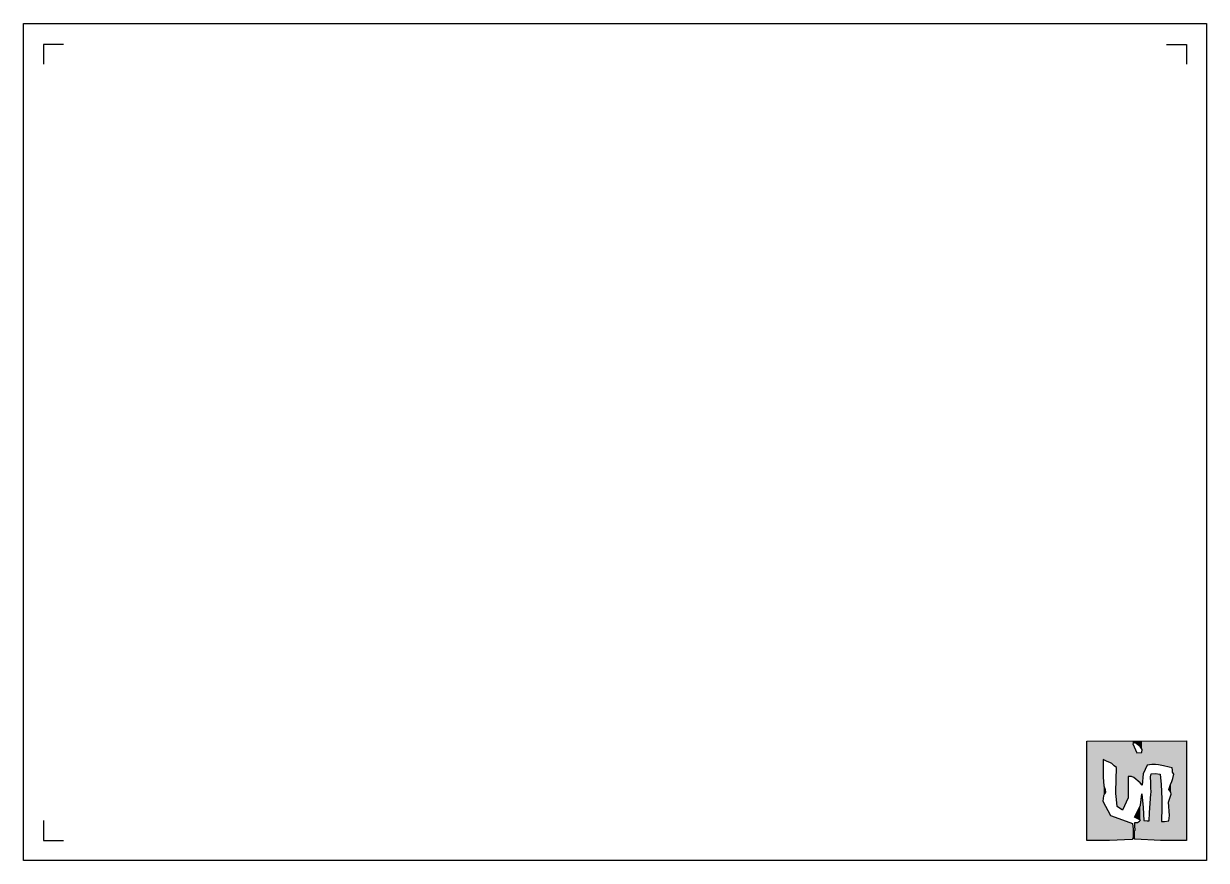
# Model space of a CAD drawing. Extents: x 0 to 297, y -210 to 0.
import ezdxf

# ---------------------------------------------------------------- set-up
doc = ezdxf.new("R2010")
doc.units = 0
doc.header["$MEASUREMENT"] = 0
doc.layers.get('0').update_dxf_attribs({"linetype": 'CONTINUOUS'})

# ---------------------------------------------------------------- blocks, each defined once
blk = doc.blocks.new('*U0')
for points in [[(393.97, -292), (390, -267.08), (393.97, -267.06)], [(390, -292), (390, -279.54), (390, -267.08)], [(390, -292), (390, -267.08), (393.97, -292)], [(393.97, -282.16), (393.97, -267.06), (394.08, -281.32)], [(394.08, -281.32), (393.97, -267.06), (394.08, -267.06)], [(394.08, -276.17), (394.08, -267.06), (394.09, -271.7)], [(394.09, -271.7), (394.08, -267.06), (394.09, -267.06)], [(394.09, -271.7), (394.09, -267.06), (394.15, -271.73)], [(394.15, -271.73), (394.09, -267.06), (394.15, -267.06)], [(394.15, -271.73), (394.15, -267.06), (394.25, -271.78)], [(394.25, -271.78), (394.15, -267.06), (394.25, -267.06)], [(394.25, -271.78), (394.25, -267.06), (394.39, -271.86)], [(394.39, -271.86), (394.25, -267.06), (394.39, -267.06)], [(394.39, -271.86), (394.39, -267.06), (394.62, -271.98)], [(394.62, -271.98), (394.39, -267.06), (394.62, -267.06)], [(394.62, -271.98), (394.62, -267.06), (394.7, -272.02)], [(394.7, -272.02), (394.62, -267.06), (394.7, -267.06)], [(394.7, -272.02), (394.7, -267.06), (394.92, -272.14)], [(394.92, -272.14), (394.7, -267.06), (394.92, -267.06)], [(395.68, -272.42), (394.92, -267.06), (395.68, -267.05)], [(394.92, -272.14), (394.92, -267.06), (395.68, -272.42)], [(395.68, -272.42), (395.68, -267.05), (395.9, -272.5)], [(395.9, -272.5), (395.68, -267.05), (395.9, -267.05)], [(395.9, -272.5), (395.9, -267.05), (395.9, -272.5)], [(395.9, -272.5), (395.9, -267.05), (395.9, -267.05)], [(395.9, -272.5), (395.9, -267.05), (396.27, -272.71)], [(396.27, -272.71), (395.9, -267.05), (396.27, -267.05)], [(396.27, -272.71), (396.27, -267.05), (396.89, -273.28)], [(396.89, -273.28), (396.27, -267.05), (396.89, -267.05)], [(396.89, -273.28), (396.89, -267.05), (397.24, -273.56)], [(397.24, -273.56), (396.89, -267.05), (397.24, -267.05)], [(397.24, -273.56), (397.24, -267.05), (397.25, -273.57)], [(397.25, -273.57), (397.24, -267.05), (397.25, -267.05)], [(397.25, -273.57), (397.25, -267.05), (397.42, -273.72)], [(397.42, -273.72), (397.25, -267.05), (397.42, -267.05)], [(397.42, -273.72), (397.42, -267.05), (397.44, -273.73)], [(397.44, -273.73), (397.42, -267.05), (397.44, -267.05)], [(397.44, -281.86), (397.44, -267.05), (397.64, -283.5)], [(397.64, -283.5), (397.44, -267.05), (397.64, -267.05)], [(398.92, -284.42), (397.64, -267.05), (398.92, -267.04)], [(397.64, -283.5), (397.64, -267.05), (398.92, -284.42)], [(398.92, -284.42), (398.92, -267.04), (399.83, -282.53)], [(399.83, -282.53), (398.92, -267.04), (399.83, -267.04)], [(399.83, -282.53), (399.83, -267.04), (400.36, -281.41)], [(400.36, -281.41), (399.83, -267.04), (400.36, -267.04)], [(400.36, -275.98), (400.36, -267.04), (400.4, -275.98)], [(400.4, -275.98), (400.36, -267.04), (400.4, -267.04)], [(401.21, -275.94), (400.4, -267.04), (401.21, -267.03)], [(400.4, -275.98), (400.4, -267.04), (401.21, -275.94)], [(401.21, -275.94), (401.21, -267.03), (401.36, -276.02)], [(401.36, -276.02), (401.21, -267.03), (401.36, -267.03)], [(401.36, -276.02), (401.36, -267.03), (401.5, -276.09)], [(401.5, -276.09), (401.36, -267.03), (401.5, -267.03)], [(401.5, -276.09), (401.5, -267.03), (401.52, -276.1)], [(401.52, -276.1), (401.5, -267.03), (401.52, -267.03)], [(401.52, -267.76), (401.52, -267.03), (401.65, -267.68)], [(401.65, -267.68), (401.52, -267.03), (401.65, -267.03)], [(401.65, -267.68), (401.65, -267.03), (401.68, -267.67)], [(401.68, -267.67), (401.65, -267.03), (401.68, -267.03)], [(401.68, -267.67), (401.68, -267.03), (401.77, -267.61)], [(401.77, -267.61), (401.68, -267.03), (401.77, -267.03)], [(401.77, -267.61), (401.77, -267.03), (401.97, -267.5)], [(401.97, -267.5), (401.77, -267.03), (401.97, -267.03)], [(401.97, -267.5), (401.97, -267.03), (402.02, -267.47)], [(402.02, -267.47), (401.97, -267.03), (402.02, -267.03)], [(402.02, -267.47), (402.02, -267.03), (402.05, -267.45)], [(402.05, -267.45), (402.02, -267.03), (402.05, -267.03)], [(402.05, -267.45), (402.05, -267.03), (402.05, -267.46)], [(402.05, -267.46), (402.05, -267.03), (402.05, -267.03)], [(402.05, -267.46), (402.05, -267.03), (402.07, -267.47)], [(402.07, -267.47), (402.05, -267.03), (402.07, -267.03)], [(402.07, -267.47), (402.07, -267.03), (402.12, -267.51)], [(402.12, -267.51), (402.07, -267.03), (402.12, -267.03)], [(402.12, -267.51), (402.12, -267.03), (402.12, -267.51)], [(402.12, -267.51), (402.12, -267.03), (402.12, -267.03)], [(402.12, -267.51), (402.12, -267.03), (402.54, -267.83)], [(402.54, -267.83), (402.12, -267.03), (402.54, -267.03)], [(402.54, -267.83), (402.54, -267.03), (402.69, -267.94)], [(402.69, -267.94), (402.54, -267.03), (402.69, -267.03)], [(402.69, -267.94), (402.69, -267.03), (402.79, -268.02)], [(402.79, -268.02), (402.69, -267.03), (402.79, -267.03)], [(402.79, -268.02), (402.79, -267.03), (403.21, -268.34)], [(403.21, -268.34), (402.79, -267.03), (403.21, -267.03)], [(403.23, -268.35), (403.21, -267.03), (403.23, -267.03)], [(403.21, -268.34), (403.21, -267.03), (403.23, -268.35)], [(403.23, -268.35), (403.23, -267.03), (403.37, -268.45)], [(403.37, -268.45), (403.23, -267.03), (403.37, -267.02)], [(403.37, -268.45), (403.37, -267.02), (403.41, -268.53)], [(403.41, -268.53), (403.37, -267.02), (403.41, -267.02)], [(403.41, -268.53), (403.41, -267.02), (403.43, -268.55)], [(403.43, -268.55), (403.41, -267.02), (403.43, -267.02)], [(403.43, -268.55), (403.43, -267.02), (403.46, -268.6)], [(403.46, -268.6), (403.43, -267.02), (403.46, -267.02)], [(403.46, -268.6), (403.46, -267.02), (403.78, -269.09)], [(403.78, -269.09), (403.46, -267.02), (403.78, -267.02)], [(403.78, -269.09), (403.78, -267.02), (403.78, -269.09)], [(403.78, -269.09), (403.78, -267.02), (403.78, -267.02)], [(403.78, -269.09), (403.78, -267.02), (403.8, -269.12)], [(403.8, -269.12), (403.78, -267.02), (403.8, -267.02)], [(403.8, -269.12), (403.8, -267.02), (403.86, -269.21)], [(403.86, -269.21), (403.8, -267.02), (403.86, -267.02)], [(403.86, -278.14), (403.86, -267.02), (403.88, -278.17)], [(403.88, -278.17), (403.86, -267.02), (403.88, -267.02)], [(403.88, -278.17), (403.88, -267.02), (404.12, -275.47)], [(404.12, -275.47), (403.88, -267.02), (404.12, -267.02)], [(404.12, -275.47), (404.12, -267.02), (404.13, -275.3)], [(404.13, -275.3), (404.12, -267.02), (404.13, -267.02)], [(404.13, -275.3), (404.13, -267.02), (404.33, -274.87)], [(404.33, -274.87), (404.13, -267.02), (404.33, -267.02)], [(404.33, -274.87), (404.33, -267.02), (405.1, -273.28)], [(405.1, -273.28), (404.33, -267.02), (405.1, -267.02)], [(405.1, -273.28), (405.1, -267.02), (405.17, -273.14)], [(405.17, -273.14), (405.1, -267.02), (405.17, -267.02)], [(405.17, -273.14), (405.17, -267.02), (405.68, -273.04)], [(405.68, -273.04), (405.17, -267.02), (405.68, -267.02)], [(405.68, -273.04), (405.68, -267.02), (405.69, -273.04)], [(405.69, -273.04), (405.68, -267.02), (405.69, -267.02)], [(405.97, -272.98), (405.69, -267.02), (405.97, -267.01)], [(405.69, -273.04), (405.69, -267.02), (405.97, -272.98)], [(405.97, -272.98), (405.97, -267.01), (406.08, -272.96)], [(406.08, -272.96), (405.97, -267.01), (406.08, -267.01)], [(406.08, -272.96), (406.08, -267.01), (406.08, -272.96)], [(406.08, -272.96), (406.08, -267.01), (406.08, -267.01)], [(406.08, -272.96), (406.08, -267.01), (406.1, -272.96)], [(406.1, -272.96), (406.08, -267.01), (406.1, -267.01)], [(406.1, -272.96), (406.1, -267.01), (406.11, -272.96)], [(406.11, -272.96), (406.1, -267.01), (406.11, -267.01)], [(406.11, -272.96), (406.11, -267.01), (406.16, -272.95)], [(406.16, -272.95), (406.11, -267.01), (406.16, -267.01)], [(406.16, -272.95), (406.16, -267.01), (406.32, -272.92)], [(406.32, -272.92), (406.16, -267.01), (406.32, -267.01)], [(406.32, -272.92), (406.32, -267.01), (407.18, -272.93)], [(407.18, -272.93), (406.32, -267.01), (407.18, -267.01)], [(407.18, -272.93), (407.18, -267.01), (407.2, -272.93)], [(407.2, -272.93), (407.18, -267.01), (407.2, -267.01)], [(407.2, -272.93), (407.2, -267.01), (407.99, -273.03)], [(407.99, -273.03), (407.2, -267.01), (407.99, -267.01)], [(407.99, -273.03), (407.99, -267.01), (408.43, -273.12)], [(408.43, -273.12), (407.99, -267.01), (408.43, -267.01)], [(408.48, -273.13), (408.43, -267.01), (408.48, -267)], [(408.43, -273.12), (408.43, -267.01), (408.48, -273.13)], [(408.48, -273.13), (408.48, -267), (408.64, -273.16)], [(408.64, -273.16), (408.48, -267), (408.64, -267)], [(408.64, -273.16), (408.64, -267), (408.71, -273.18)], [(408.71, -273.18), (408.64, -267), (408.71, -267)], [(408.71, -273.18), (408.71, -267), (408.74, -273.18)], [(408.74, -273.18), (408.71, -267), (408.74, -267)], [(408.74, -273.18), (408.74, -267), (408.8, -273.19)], [(408.8, -273.19), (408.74, -267), (408.8, -267)], [(408.8, -273.19), (408.8, -267), (408.86, -273.21)], [(408.86, -273.21), (408.8, -267), (408.86, -267)], [(408.86, -273.21), (408.86, -267), (409.23, -273.28)], [(409.23, -273.28), (408.86, -267), (409.23, -267)], [(409.23, -273.28), (409.23, -267), (409.52, -273.36)], [(409.52, -273.36), (409.23, -267), (409.52, -267)], [(409.52, -273.36), (409.52, -267), (410.48, -273.6)], [(410.48, -273.6), (409.52, -267), (410.48, -267)], [(410.48, -273.6), (410.48, -267), (410.58, -273.62)], [(410.58, -273.62), (410.48, -267), (410.58, -267)], [(410.58, -273.62), (410.58, -267), (410.61, -273.63)], [(410.61, -273.63), (410.58, -267), (410.61, -267)], [(410.61, -273.63), (410.61, -267), (410.62, -273.63)], [(410.62, -273.63), (410.61, -267), (410.62, -267)], [(410.62, -273.63), (410.62, -267), (410.71, -273.65)], [(410.71, -273.65), (410.62, -267), (410.71, -267)], [(410.71, -273.65), (410.71, -267), (410.98, -273.71)], [(410.98, -273.71), (410.71, -267), (410.98, -267)], [(411.06, -273.73), (410.98, -267), (411.06, -266.99)], [(410.98, -273.71), (410.98, -267), (411.06, -273.73)], [(411.06, -273.73), (411.06, -266.99), (411.15, -273.75)], [(411.15, -273.75), (411.06, -266.99), (411.15, -266.99)], [(411.15, -273.75), (411.15, -266.99), (411.36, -273.79)], [(411.36, -273.79), (411.15, -266.99), (411.36, -266.99)], [(411.36, -273.79), (411.36, -266.99), (411.4, -273.8)], [(411.4, -273.8), (411.36, -266.99), (411.4, -266.99)], [(411.4, -273.8), (411.4, -266.99), (411.52, -274.29)], [(411.52, -274.29), (411.4, -266.99), (411.52, -266.99)], [(411.52, -274.29), (411.52, -266.99), (411.54, -274.39)], [(411.54, -274.39), (411.52, -266.99), (411.54, -266.99)], [(411.54, -274.93), (411.54, -266.99), (411.59, -275.01)], [(411.59, -275.01), (411.54, -266.99), (411.59, -266.99)], [(411.59, -275.01), (411.59, -266.99), (411.82, -275.41)], [(411.82, -275.41), (411.59, -266.99), (411.82, -266.99)], [(415, -292.01), (411.82, -266.99), (415, -266.98)], [(411.82, -292), (411.82, -266.99), (415, -292.01)], [(401.52, -276.1), (401.52, -267.76), (401.65, -276.17)], [(401.65, -276.17), (401.52, -267.76), (401.65, -268.06)], [(401.65, -276.17), (401.65, -268.06), (401.68, -276.19)], [(401.68, -276.19), (401.65, -268.06), (401.68, -268.11)], [(401.68, -276.19), (401.68, -268.11), (401.77, -276.24)], [(401.77, -276.24), (401.68, -268.11), (401.77, -268.33)], [(401.77, -276.24), (401.77, -268.33), (401.97, -276.4)], [(401.97, -276.4), (401.77, -268.33), (401.97, -268.75)], [(401.97, -276.4), (401.97, -268.75), (402.02, -276.44)], [(402.02, -276.44), (401.97, -268.75), (402.02, -268.86)], [(402.02, -276.44), (402.02, -268.86), (402.05, -276.46)], [(402.05, -276.46), (402.02, -268.86), (402.05, -268.92)], [(402.05, -276.46), (402.05, -268.92), (402.05, -276.46)], [(402.05, -276.46), (402.05, -268.92), (402.05, -268.92)], [(402.05, -276.46), (402.05, -268.92), (402.07, -276.47)], [(402.07, -276.47), (402.05, -268.92), (402.07, -268.96)], [(402.07, -276.47), (402.07, -268.96), (402.12, -276.52)], [(402.12, -276.52), (402.07, -268.96), (402.12, -269.08)], [(402.12, -276.52), (402.12, -269.08), (402.12, -276.52)], [(402.12, -276.52), (402.12, -269.08), (402.12, -269.08)], [(402.12, -276.52), (402.12, -269.08), (402.54, -276.85)], [(402.54, -276.85), (402.12, -269.08), (402.54, -269.99)], [(402.69, -276.98), (402.54, -269.99), (402.69, -269.98)], [(402.54, -276.85), (402.54, -269.99), (402.69, -276.98)], [(402.69, -276.98), (402.69, -269.98), (402.79, -277.06)], [(402.79, -277.06), (402.69, -269.98), (402.79, -269.98)], [(403.21, -277.4), (402.79, -269.98), (403.21, -269.96)], [(402.79, -277.06), (402.79, -269.98), (403.21, -277.4)], [(403.21, -277.4), (403.21, -269.96), (403.23, -277.41)], [(403.23, -277.41), (403.21, -269.96), (403.23, -269.96)], [(403.37, -277.52), (403.23, -269.96), (403.37, -269.95)], [(403.23, -277.41), (403.23, -269.96), (403.37, -277.52)], [(403.37, -277.52), (403.37, -269.95), (403.41, -277.56)], [(403.41, -277.56), (403.37, -269.95), (403.41, -269.95)], [(403.41, -277.56), (403.41, -269.95), (403.43, -277.58)], [(403.43, -277.58), (403.41, -269.95), (403.43, -269.95)], [(403.43, -277.58), (403.43, -269.95), (403.46, -277.62)], [(403.46, -277.62), (403.43, -269.95), (403.46, -269.95)], [(403.78, -278.03), (403.46, -269.95), (403.78, -269.93)], [(403.46, -277.62), (403.46, -269.95), (403.78, -278.03)], [(403.8, -278.06), (403.78, -269.93), (403.8, -269.76)], [(403.78, -278.03), (403.78, -269.93), (403.78, -278.03)], [(403.78, -278.03), (403.78, -269.93), (403.78, -269.93)], [(403.78, -269.93), (403.78, -269.93), (403.78, -269.93)], [(403.78, -278.03), (403.78, -269.93), (403.8, -278.06)], [(403.86, -278.14), (403.8, -269.76), (403.86, -269.21)], [(403.8, -278.06), (403.8, -269.76), (403.86, -278.14)], [(394.08, -281.32), (394.08, -276.17), (394.09, -281.29)], [(394.09, -281.29), (394.08, -276.17), (394.09, -276.21)], [(394.09, -281.29), (394.09, -276.21), (394.15, -280.8)], [(394.15, -280.8), (394.09, -276.21), (394.15, -277.04)], [(397.42, -281.74), (397.25, -279.57), (397.42, -274.21)], [(397.44, -281.86), (397.42, -274.21), (397.44, -273.73)], [(397.42, -281.74), (397.42, -274.21), (397.44, -281.86)], [(400.36, -281.41), (400.36, -275.98), (400.4, -281.35)], [(406.08, -277.46), (405.97, -276.08), (406.08, -275.6)], [(406.1, -279.4), (406.08, -275.58), (406.1, -275.53)], [(406.08, -278.63), (406.08, -275.6), (406.08, -275.58)], [(406.08, -278.63), (406.08, -275.58), (406.1, -279.4)], [(406.08, -277.46), (406.08, -275.6), (406.08, -278.63)], [(406.11, -279.97), (406.1, -275.53), (406.11, -275.48)], [(406.1, -279.4), (406.1, -275.53), (406.11, -279.97)], [(406.16, -291.89), (406.11, -275.48), (406.16, -275.26)], [(406.11, -291.88), (406.11, -275.48), (406.16, -291.89)], [(406.32, -291.89), (406.16, -275.26), (406.32, -275.25)], [(406.16, -291.89), (406.16, -275.26), (406.32, -291.89)], [(407.18, -291.94), (406.32, -275.25), (407.18, -275.21)], [(406.32, -291.89), (406.32, -275.25), (407.18, -291.94)], [(407.18, -291.94), (407.18, -275.21), (407.2, -291.94)], [(407.2, -291.94), (407.18, -275.21), (407.2, -275.21)], [(407.2, -291.94), (407.2, -275.21), (407.99, -291.97)], [(407.99, -291.97), (407.2, -275.21), (407.99, -275.3)], [(407.99, -291.97), (407.99, -275.3), (408.43, -291.99)], [(408.43, -291.99), (407.99, -275.3), (408.43, -275.35)], [(408.43, -291.99), (408.43, -275.35), (408.48, -292)], [(408.48, -292), (408.43, -275.35), (408.48, -275.94)], [(408.48, -292), (408.48, -275.94), (408.64, -292)], [(408.64, -292), (408.48, -275.94), (408.64, -277.97)], [(411.54, -274.93), (411.52, -274.88), (411.54, -274.39)], [(411.82, -292), (411.59, -276.49), (411.82, -275.41)], [(394.15, -280.8), (394.15, -277.04), (394.25, -280.6)], [(394.25, -280.6), (394.15, -277.04), (394.25, -278.32)], [(394.25, -280.6), (394.25, -278.32), (394.39, -280.3)], [(394.39, -280.3), (394.25, -278.32), (394.39, -278.66)], [(394.39, -280.3), (394.39, -278.66), (394.62, -280.02)], [(394.62, -280.02), (394.39, -278.66), (394.62, -279.18)], [(408.64, -292), (408.64, -277.97), (408.71, -292)], [(408.71, -292), (408.64, -277.97), (408.71, -279.64)], [(410.62, -279.25), (410.61, -279.22), (410.62, -279.16)], [(410.71, -279.38), (410.62, -279.16), (410.71, -278.87)], [(410.62, -279.25), (410.62, -279.16), (410.71, -279.38)], [(410.98, -279.77), (410.71, -278.87), (410.98, -278)], [(410.71, -279.38), (410.71, -278.87), (410.98, -279.77)], [(411.06, -279.88), (410.98, -278), (411.06, -277.85)], [(410.98, -279.77), (410.98, -278), (411.06, -279.88)], [(411.15, -280.39), (411.06, -277.85), (411.15, -277.67)], [(411.06, -279.88), (411.06, -277.85), (411.15, -280.39)], [(411.36, -292), (411.15, -277.67), (411.36, -277.24)], [(411.15, -292), (411.15, -277.67), (411.36, -292)], [(411.4, -292), (411.36, -277.24), (411.4, -277.13)], [(411.36, -292), (411.36, -277.24), (411.4, -292)], [(411.52, -292), (411.4, -277.13), (411.52, -276.74)], [(411.4, -292), (411.4, -277.13), (411.52, -292)], [(411.54, -292), (411.52, -276.74), (411.54, -276.65)], [(411.52, -292), (411.52, -276.74), (411.54, -292)], [(411.59, -292), (411.54, -276.65), (411.59, -276.49)], [(411.54, -292), (411.54, -276.65), (411.59, -292)], [(411.59, -292), (411.59, -276.49), (411.82, -292)], [(390, -292), (390, -292), (390, -279.54)], [(390, -292), (390, -279.54), (390, -292)], [(394.62, -280.02), (394.62, -279.18), (394.7, -279.92)], [(397.25, -280.22), (397.24, -279.84), (397.25, -279.57)], [(397.25, -280.22), (397.25, -279.57), (397.42, -281.74)], [(403.78, -291.77), (403.46, -282.87), (403.78, -280.48)], [(403.8, -291.78), (403.78, -280.48), (403.8, -280.33)], [(403.78, -291.77), (403.78, -280.48), (403.78, -291.77)], [(403.78, -291.77), (403.78, -280.48), (403.78, -280.48)], [(403.78, -291.77), (403.78, -280.48), (403.8, -291.78)], [(403.8, -291.78), (403.8, -280.33), (403.86, -291.78)], [(403.86, -291.78), (403.8, -280.33), (403.86, -280.99)], [(403.86, -291.78), (403.86, -280.99), (403.88, -291.78)], [(403.88, -291.78), (403.86, -280.99), (403.88, -281.24)], [(403.88, -291.78), (403.88, -281.24), (404.12, -291.79)], [(404.12, -291.79), (403.88, -281.24), (404.12, -283.73)], [(405.97, -291.88), (405.69, -285.11), (405.97, -281.77)], [(406.08, -291.88), (405.97, -281.77), (406.08, -280.5)], [(405.97, -291.88), (405.97, -281.77), (406.08, -291.88)], [(406.1, -291.88), (406.08, -280.47), (406.1, -280.31)], [(406.08, -291.88), (406.08, -280.5), (406.08, -280.47)], [(406.08, -291.88), (406.08, -280.47), (406.1, -291.88)], [(406.08, -291.88), (406.08, -280.5), (406.08, -291.88)], [(406.11, -291.88), (406.1, -280.31), (406.11, -279.97)], [(406.1, -291.88), (406.1, -280.31), (406.11, -291.88)], [(408.71, -287.23), (408.71, -279.64), (408.74, -286.62)], [(408.74, -286.62), (408.71, -279.64), (408.74, -280.18)], [(408.74, -286.62), (408.74, -280.18), (408.8, -285.55)], [(408.8, -285.55), (408.74, -280.18), (408.8, -281.55)], [(408.8, -285.55), (408.8, -281.55), (408.86, -284.35)], [(410.58, -283.93), (410.48, -282.39), (410.58, -282.07)], [(410.61, -284.23), (410.58, -282.07), (410.61, -282.01)], [(410.58, -283.93), (410.58, -282.07), (410.61, -284.23)], [(410.62, -284.51), (410.61, -282.01), (410.62, -281.95)], [(410.61, -284.23), (410.61, -282.01), (410.62, -284.51)], [(410.71, -285.79), (410.62, -281.95), (410.71, -281.69)], [(410.62, -284.51), (410.62, -281.95), (410.71, -285.79)], [(410.98, -292), (410.71, -281.69), (410.98, -280.88)], [(410.71, -292), (410.71, -281.69), (410.98, -292)], [(411.06, -292), (410.98, -280.88), (411.06, -280.65)], [(410.98, -292), (410.98, -280.88), (411.06, -292)], [(411.15, -292), (411.06, -280.65), (411.15, -280.39)], [(411.06, -292), (411.06, -280.65), (411.15, -292)], [(393.97, -292), (393.97, -282.16), (394.08, -292)], [(394.08, -292), (393.97, -282.16), (394.08, -282.37)], [(394.08, -292), (394.08, -282.37), (394.09, -292)], [(394.09, -292), (394.08, -282.37), (394.09, -282.38)], [(394.09, -292), (394.09, -282.38), (394.15, -292)], [(394.15, -292), (394.09, -282.38), (394.15, -282.5)], [(394.15, -292), (394.15, -282.5), (394.25, -292)], [(394.25, -292), (394.15, -282.5), (394.25, -282.68)], [(394.25, -292), (394.25, -282.68), (394.39, -292)], [(394.39, -292), (394.25, -282.68), (394.39, -282.96)], [(394.39, -292), (394.39, -282.96), (394.62, -292)], [(394.62, -292), (394.39, -282.96), (394.62, -283.39)], [(394.62, -292), (394.62, -283.39), (394.7, -292)], [(394.7, -292), (394.62, -283.39), (394.7, -283.53)], [(394.7, -292), (394.7, -283.53), (394.92, -292)], [(394.92, -292), (394.7, -283.53), (394.92, -283.95)], [(394.92, -292), (394.92, -283.95), (395.68, -292)], [(395.68, -292), (394.92, -283.95), (395.68, -285.38)], [(402.54, -286.43), (402.12, -285.88), (402.54, -285.08)], [(402.69, -286.5), (402.54, -285.08), (402.69, -284.78)], [(402.54, -286.43), (402.54, -285.08), (402.69, -286.5)], [(402.79, -286.55), (402.69, -284.78), (402.79, -284.58)], [(402.69, -286.5), (402.69, -284.78), (402.79, -286.55)], [(403.21, -286.77), (402.79, -284.58), (403.21, -283.78)], [(402.79, -286.55), (402.79, -284.58), (403.21, -286.77)], [(403.23, -286.78), (403.21, -283.78), (403.23, -283.73)], [(403.21, -286.77), (403.21, -283.78), (403.23, -286.78)], [(403.37, -286.85), (403.23, -283.73), (403.37, -283.32)], [(403.23, -286.78), (403.23, -283.73), (403.37, -286.85)], [(403.41, -286.87), (403.37, -283.32), (403.41, -283.18)], [(403.37, -286.85), (403.37, -283.32), (403.41, -286.87)], [(403.43, -286.88), (403.41, -283.18), (403.43, -283.13)], [(403.41, -286.87), (403.41, -283.18), (403.43, -286.88)], [(403.46, -286.9), (403.43, -283.13), (403.46, -282.87)], [(403.43, -286.88), (403.43, -283.13), (403.46, -286.9)], [(403.46, -291.76), (403.46, -282.87), (403.78, -291.77)], [(404.12, -291.79), (404.12, -283.73), (404.13, -291.79)], [(404.13, -291.79), (404.12, -283.73), (404.13, -283.95)], [(404.13, -291.79), (404.13, -283.95), (404.33, -291.8)], [(404.33, -291.8), (404.13, -283.95), (404.33, -287.01)], [(405.69, -291.86), (405.68, -287.08), (405.69, -285.11)], [(405.69, -291.86), (405.69, -285.11), (405.97, -291.88)], [(395.68, -292), (395.68, -285.38), (395.9, -291.99)], [(395.9, -291.99), (395.68, -285.38), (395.9, -285.78)], [(395.9, -291.99), (395.9, -285.78), (395.9, -291.99)], [(395.9, -291.99), (395.9, -285.78), (395.9, -285.78)], [(395.9, -291.99), (395.9, -285.78), (396.27, -291.98)], [(396.27, -291.98), (395.9, -285.78), (396.27, -285.91)], [(396.27, -291.98), (396.27, -285.91), (396.89, -291.96)], [(396.89, -291.96), (396.27, -285.91), (396.89, -286.14)], [(396.89, -291.96), (396.89, -286.14), (397.24, -291.95)], [(397.24, -291.95), (396.89, -286.14), (397.24, -286.27)], [(397.24, -291.95), (397.24, -286.27), (397.25, -291.95)], [(397.25, -291.95), (397.24, -286.27), (397.25, -286.27)], [(397.25, -291.95), (397.25, -286.27), (397.42, -291.94)], [(397.42, -291.94), (397.25, -286.27), (397.42, -286.33)], [(397.42, -291.94), (397.42, -286.33), (397.44, -291.94)], [(397.44, -291.94), (397.42, -286.33), (397.44, -286.34)], [(397.44, -291.94), (397.44, -286.34), (397.64, -291.93)], [(397.64, -291.93), (397.44, -286.34), (397.64, -286.41)], [(397.64, -291.93), (397.64, -286.41), (398.92, -291.89)], [(398.92, -291.89), (397.64, -286.41), (398.92, -286.88)], [(398.92, -291.89), (398.92, -286.88), (399.83, -291.85)], [(399.83, -291.85), (398.92, -286.88), (399.83, -287.2)], [(399.83, -291.85), (399.83, -287.2), (400.36, -291.83)], [(400.36, -291.83), (399.83, -287.2), (400.36, -287.4)], [(400.36, -291.83), (400.36, -287.4), (400.4, -291.83)], [(400.4, -291.83), (400.36, -287.4), (400.4, -287.41)], [(400.4, -291.83), (400.4, -287.41), (401.21, -291.8)], [(401.21, -291.8), (400.4, -287.41), (401.21, -287.7)], [(401.21, -291.8), (401.21, -287.7), (401.36, -291.8)], [(401.36, -291.8), (401.21, -287.7), (401.36, -287.75)], [(401.36, -291.8), (401.36, -287.75), (401.5, -291.59)], [(401.5, -291.59), (401.36, -287.75), (401.5, -287.8)], [(401.5, -291.59), (401.5, -287.8), (401.52, -291.55)], [(401.52, -291.55), (401.5, -287.8), (401.52, -288.02)], [(401.52, -291.55), (401.52, -288.02), (401.65, -291.33)], [(401.65, -291.33), (401.52, -288.02), (401.65, -289.61)], [(402.02, -286.2), (401.97, -286.17), (402.02, -286.08)], [(402.05, -286.21), (402.02, -286.08), (402.05, -286.03)], [(402.02, -286.2), (402.02, -286.08), (402.05, -286.21)], [(402.05, -288.62), (402.02, -288.34), (402.05, -287.89)], [(402.07, -286.22), (402.05, -286.02), (402.07, -285.99)], [(402.05, -286.21), (402.05, -286.03), (402.05, -286.02)], [(402.05, -286.21), (402.05, -286.02), (402.07, -286.22)], [(402.05, -286.21), (402.05, -286.03), (402.05, -286.21)], [(402.07, -288.85), (402.05, -287.86), (402.07, -287.53)], [(402.05, -288.64), (402.05, -287.89), (402.05, -287.86)], [(402.05, -288.64), (402.05, -287.86), (402.07, -288.85)], [(402.05, -288.62), (402.05, -287.89), (402.05, -288.64)], [(402.12, -286.24), (402.07, -285.99), (402.12, -285.89)], [(402.07, -286.22), (402.07, -285.99), (402.12, -286.24)], [(402.07, -288.85), (402.07, -287.53), (402.12, -289.42)], [(402.12, -289.42), (402.07, -287.53), (402.12, -287.53)], [(402.12, -286.24), (402.12, -285.89), (402.12, -285.88)], [(402.12, -286.24), (402.12, -285.88), (402.54, -286.43)], [(402.12, -286.24), (402.12, -285.89), (402.12, -286.24)], [(402.54, -291.72), (402.12, -287.53), (402.54, -287.5)], [(402.12, -289.42), (402.12, -287.53), (402.12, -289.42)], [(402.12, -289.42), (402.12, -287.53), (402.12, -287.53)], [(402.12, -291.7), (402.12, -287.53), (402.54, -291.72)], [(402.69, -291.72), (402.54, -287.5), (402.69, -287.48)], [(402.54, -291.72), (402.54, -287.5), (402.69, -291.72)], [(402.79, -291.73), (402.69, -287.48), (402.79, -287.43)], [(402.69, -291.72), (402.69, -287.48), (402.79, -291.73)], [(403.21, -291.75), (402.79, -287.43), (403.21, -287.22)], [(402.79, -291.73), (402.79, -287.43), (403.21, -291.75)], [(403.23, -291.75), (403.21, -287.22), (403.23, -287.21)], [(403.21, -291.75), (403.21, -287.22), (403.23, -291.75)], [(403.37, -291.76), (403.23, -287.21), (403.37, -287.03)], [(403.23, -291.75), (403.23, -287.21), (403.37, -291.76)], [(403.41, -291.76), (403.37, -287.03), (403.41, -286.97)], [(403.37, -291.76), (403.37, -287.03), (403.41, -291.76)], [(403.43, -291.76), (403.41, -286.97), (403.43, -286.94)], [(403.41, -291.76), (403.41, -286.97), (403.43, -291.76)], [(403.46, -291.76), (403.43, -286.94), (403.46, -286.9)], [(403.43, -291.76), (403.43, -286.94), (403.46, -291.76)], [(404.33, -291.8), (404.33, -287.01), (405.1, -291.84)], [(405.1, -291.84), (404.33, -287.01), (405.1, -287.12)], [(405.1, -291.84), (405.1, -287.12), (405.17, -291.84)], [(405.17, -291.84), (405.1, -287.12), (405.17, -287.12)], [(405.68, -291.86), (405.17, -287.12), (405.68, -287.08)], [(405.17, -291.84), (405.17, -287.12), (405.68, -291.86)], [(405.68, -291.86), (405.68, -287.08), (405.69, -291.86)], [(408.71, -292), (408.71, -287.23), (408.74, -292)], [(408.74, -292), (408.71, -287.23), (408.74, -287.23)], [(408.74, -292), (408.74, -287.23), (408.8, -292)], [(408.8, -292), (408.74, -287.23), (408.8, -287.23)], [(408.8, -292), (408.8, -287.23), (408.86, -292)], [(408.86, -292), (408.8, -287.23), (408.86, -287.24)], [(408.86, -292), (408.86, -287.24), (409.23, -292)], [(409.23, -292), (408.86, -287.24), (409.23, -287.26)], [(409.23, -292), (409.23, -287.26), (409.52, -292)], [(409.52, -292), (409.23, -287.26), (409.52, -287.27)], [(410.48, -292), (409.52, -287.27), (410.48, -287.11)], [(409.52, -292), (409.52, -287.27), (410.48, -292)], [(410.58, -292), (410.48, -287.11), (410.58, -287.09)], [(410.48, -292), (410.48, -287.11), (410.58, -292)], [(410.61, -292), (410.58, -287.09), (410.61, -286.88)], [(410.58, -292), (410.58, -287.09), (410.61, -292)], [(410.62, -292), (410.61, -286.88), (410.62, -286.69)], [(410.61, -292), (410.61, -286.88), (410.62, -292)], [(410.71, -292), (410.62, -286.69), (410.71, -285.79)], [(410.62, -292), (410.62, -286.69), (410.71, -292)], [(401.65, -291.33), (401.65, -289.61), (401.68, -291.36)], [(401.68, -291.36), (401.65, -289.61), (401.68, -289.88)], [(401.77, -291.44), (401.68, -289.88), (401.77, -289.78)], [(401.68, -291.36), (401.68, -289.88), (401.77, -291.44)], [(401.97, -291.62), (401.77, -289.78), (401.97, -289.58)], [(401.77, -291.44), (401.77, -289.78), (401.97, -291.62)], [(402.02, -291.67), (401.97, -289.58), (402.02, -289.53)], [(401.97, -291.62), (401.97, -289.58), (402.02, -291.67)], [(402.05, -291.69), (402.02, -289.53), (402.05, -289.5)], [(402.02, -291.67), (402.02, -289.53), (402.05, -291.69)], [(402.07, -291.69), (402.05, -289.5), (402.07, -289.48)], [(402.05, -291.69), (402.05, -289.5), (402.05, -291.69)], [(402.05, -291.69), (402.05, -289.5), (402.05, -289.5)], [(402.05, -291.69), (402.05, -289.5), (402.07, -291.69)], [(402.12, -291.7), (402.07, -289.48), (402.12, -289.42)], [(402.07, -291.69), (402.07, -289.48), (402.12, -291.7)], [(402.12, -291.7), (402.12, -289.42), (402.12, -291.7)], [(402.12, -291.7), (402.12, -289.42), (402.12, -289.42)]]:
    blk.add_solid(points)

msp = doc.modelspace()

# ---------------------------------------------------------------- linework, layer by layer
for points in [[(0, -210), (0, 0), (297, 0), (297, -210)], [(267.00024, -192.5379), (267.0005, -180.0758), (291.99998, -179.9798), (291.99998, -192.4932), (291.99998, -205.0067), (285.47691, -204.9967), (279.04729, -204.6928), (278.6516, -204.3335), (278.36361, -204.7979), (272.68179, -205.0017), (266.99997, -205.0017), (267.00024, -192.5396), (267.00024, -192.5379)], [(280.77952, -182.9307), (280.86062, -182.211), (280.36553, -181.4535), (279.04544, -180.4545), (278.51513, -180.7626), (279.53896, -182.9924), (280.77953, -182.9304), (280.77952, -182.9307)], [(279.11919, -202.4205), (279.01939, -201.3379), (279.06669, -200.5303), (279.69203, -200.4843), (280.22988, -200.2101), (280.4634, -199.8982), (279.79402, -199.5457), (278.96963, -199.1735), (280.21348, -196.7751), (280.42846, -196.1326), (280.79907, -193.3335), (281.11602, -196.7289), (281.3347, -200.014), (282.103, -200.1236), (282.68175, -200.0756), (282.68775, -198.1059), (283.09801, -193.3133), (283.10801, -192.968), (283.08461, -191.6296), (283.08161, -190.4597), (282.97327, -189.0807), (283.15816, -188.2574), (284.1836, -188.2124), (285.42997, -188.3506), (285.63849, -190.9715), (285.7961, -194.5454), (285.863, -197.3484), (285.73596, -199.6211), (285.71206, -200.2272), (286.52407, -200.2732), (287.58468, -200.0947), (287.71433, -198.7875), (287.47779, -195.3945), (288.1464, -193.3926), (288.0605, -192.8784), (287.60596, -192.2177), (287.98474, -190.9989), (288.36353, -190.2387), (288.5908, -189.4927), (288.81808, -188.4136), (288.51505, -187.8784), (288.54155, -187.3935), (288.39607, -186.8003), (287.62494, -186.6333), (286.23294, -186.2842), (284.99425, -186.0277), (284.19682, -185.9327), (283.3237, -185.9157), (282.16992, -186.1414), (281.13078, -188.296), (280.88398, -191.1685), (280.41331, -190.5574), (278.77343, -189.2392), (278.21197, -188.9395), (277.36405, -188.9775), (277.39535, -194.3458), (275.92045, -197.4244), (274.64362, -196.5004), (274.42409, -194.735), (274.2487, -193.2187), (274.2397, -192.8429), (274.43969, -186.7286), (273.89294, -186.277), (273.27227, -185.709), (272.89952, -185.5011), (271.92402, -185.1362), (271.08552, -184.6972), (271.08252, -189.1669), (271.24669, -191.3197), (271.62209, -192.184), (271.69729, -192.9229), (271.39426, -193.3008), (271.14944, -193.8026), (270.9717, -195.1647), (272.89583, -198.7783), (276.82572, -200.2048), (278.49533, -200.7954), (278.67553, -202.8843), (279.11954, -202.4207), (279.11919, -202.4205)]]:
    msp.add_lwpolyline(points, close=True)
for points in [[(10, -5.19956), (5, -5.19956), (5, -10.19956)], [(287, -5.19956), (292, -5.19956), (292, -10.19956)], [(5, -200), (5, -205), (10, -205)]]:
    msp.add_lwpolyline(points)

# ---------------------------------------------------------------- block references
msp.add_blockref('*U0', (-123, 87))

doc.saveas('drawing.dxf')
